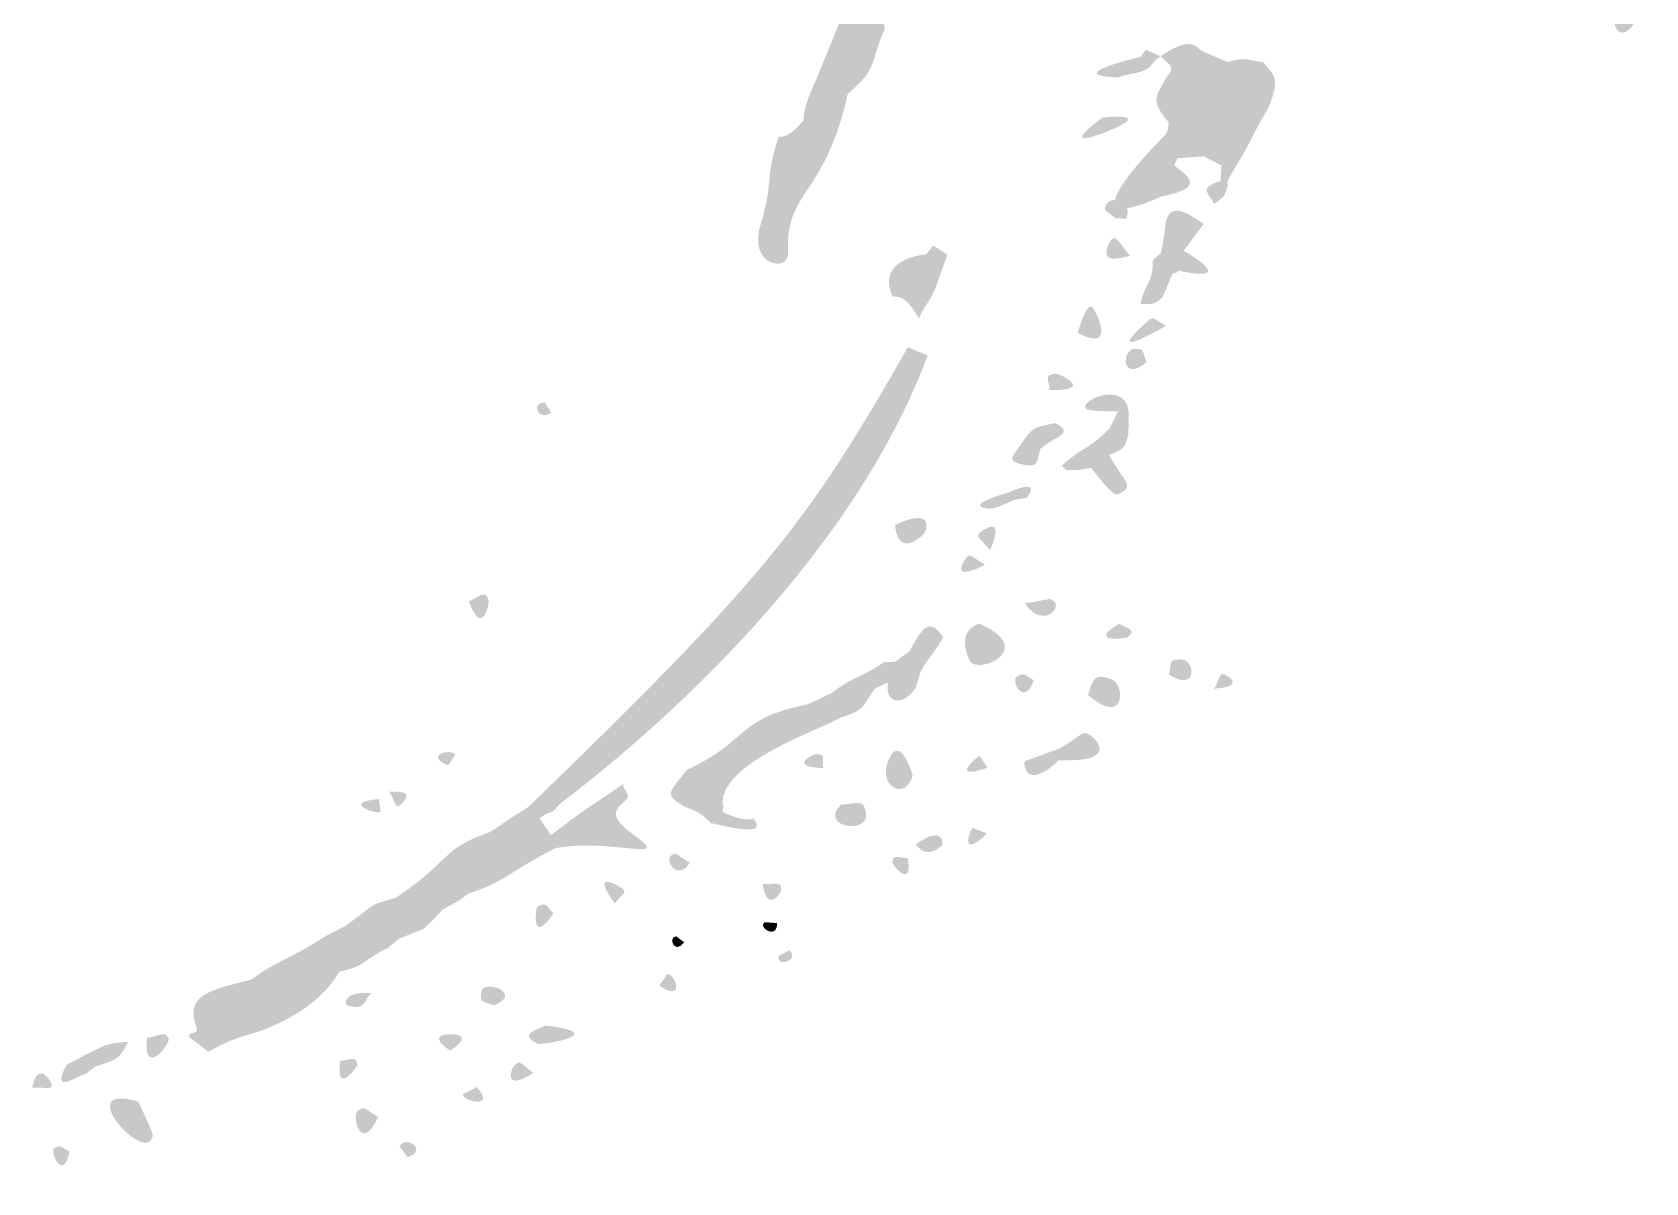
# Model space of a CAD drawing. Header units: millimetres. Extents: x 1807 to 1938, y 68 to 154.
# Drawn here: x 1892.17 to 1916.15, y 105.89 to 123 of the extents above; entities that cross this region are included whole.
import ezdxf

# ---------------------------------------------------------------- set-up
doc = ezdxf.new("R2010")
doc.units = ezdxf.units.MM

msp = doc.modelspace()

# ---------------------------------------------------------------- hatches: boundary and pattern name
at = {"true_color": 0x080808, "transparency": 33554687}
h = msp.add_hatch(color=18, dxfattribs=at)
edge = h.paths.add_edge_path(flags=0)
edge.add_spline(control_points=[(1904.357, 123.538), (1904.66, 123.323), (1904.75, 123.388), (1904.843, 123.058), (1904.608, 122.528), (1904.754, 122.48), (1904.291, 122.084), (1904.052, 122.191), (1904.065, 122.181), (1903.827, 122.312), (1904.278, 123.428), (1904.293, 123.449), (1904.357, 123.538)], knot_values=[0, 0, 0, 0, 1, 1, 1, 2, 2, 2, 3, 3, 3, 4, 4, 4, 4], degree=3, periodic=1)
h = msp.add_hatch(color=18, dxfattribs=at)
edge = h.paths.add_edge_path(flags=0)
edge.add_spline(control_points=[(1915.666, 123.277), (1915.829, 123.415), (1915.836, 123.497), (1916.022, 123.363), (1916.151, 123.271), (1915.703, 122.639), (1915.666, 123.277)], knot_values=[0, 0, 0, 0, 1, 1, 1, 2, 2, 2, 2], degree=3, periodic=1)
h = msp.add_hatch(color=18, dxfattribs=at)
edge = h.paths.add_edge_path(flags=0)
edge.add_spline(control_points=[(1909.558, 122.721), (1909.387, 122.439), (1909.484, 122.299), (1909.856, 122.412), (1910.115, 121.896), (1909.573, 121.876), (1909.432, 121.777), (1909.266, 122.103), (1909.393, 122.177), (1909.029, 122.335), (1909.166, 122.494), (1909.08, 122.5), (1908.939, 122.646), (1909.427, 122.969), (1909.457, 122.772), (1909.558, 122.721)], knot_values=[0, 0, 0, 0, 1, 1, 1, 2, 2, 2, 3, 3, 3, 4, 4, 4, 5, 5, 5, 5], degree=3, periodic=1)
h = msp.add_hatch(color=18, dxfattribs=at)
edge = h.paths.add_edge_path(flags=0)
edge.add_spline(control_points=[(1908.644, 122.634), (1908.644, 122.634), (1908.46, 122.374), (1908.46, 122.374), (1908.292, 122.329), (1908.306, 122.328), (1908.292, 122.329), (1907.461, 122.363), (1908.605, 122.625), (1908.644, 122.634)], knot_values=[0, 0, 0, 0, 1, 1, 1, 2, 2, 2, 3, 3, 3, 3], degree=3, periodic=1)
h = msp.add_hatch(color=18, dxfattribs=at)
edge = h.paths.add_edge_path(flags=0)
edge.add_spline(control_points=[(1908.717, 122.74), (1908.717, 122.74), (1908.939, 122.646), (1908.939, 122.646), (1908.754, 122.512), (1908.829, 122.428), (1908.46, 122.374), (1908.46, 122.374), (1908.644, 122.634), (1908.644, 122.634), (1908.644, 122.634), (1908.717, 122.74), (1908.717, 122.74)], knot_values=[0, 0, 0, 0, 1, 1, 1, 2, 2, 2, 3, 3, 3, 4, 4, 4, 4], degree=3, periodic=1)
h = msp.add_hatch(color=18, dxfattribs=at)
edge = h.paths.add_edge_path(flags=0)
edge.add_spline(control_points=[(1909.558, 122.721), (1909.558, 122.721), (1909.939, 122.557), (1909.939, 122.557), (1909.939, 122.557), (1909.856, 122.412), (1909.856, 122.412), (1909.484, 122.299), (1909.387, 122.439), (1909.558, 122.721)], knot_values=[0, 0, 0, 0, 1, 1, 1, 2, 2, 2, 3, 3, 3, 3], degree=3, periodic=1)
h = msp.add_hatch(color=18, dxfattribs=at)
edge = h.paths.add_edge_path(flags=0)
edge.add_spline(control_points=[(1909.939, 122.557), (1910.212, 122.638), (1910.198, 122.591), (1910.472, 122.554), (1910.582, 122.373), (1910.75, 122.38), (1910.54, 121.873), (1910.268, 121.418), (1910.317, 121.421), (1910.033, 120.966), (1910.033, 120.966), (1909.846, 121.021), (1909.846, 121.021), (1909.846, 121.021), (1909.581, 121.156), (1909.581, 121.156), (1909.648, 121.477), (1909.52, 121.454), (1909.432, 121.777), (1909.573, 121.876), (1910.115, 121.896), (1909.856, 122.412), (1909.856, 122.412), (1909.939, 122.557), (1909.939, 122.557)], knot_values=[0, 0, 0, 0, 1, 1, 1, 2, 2, 2, 3, 3, 3, 4, 4, 4, 5, 5, 5, 6, 6, 6, 7, 7, 7, 8, 8, 8, 8], degree=3, periodic=1)
h = msp.add_hatch(color=18, dxfattribs=at)
edge = h.paths.add_edge_path(flags=0)
edge.add_spline(control_points=[(1903.827, 122.312), (1904.065, 122.181), (1904.052, 122.191), (1904.291, 122.084), (1903.939, 120.53), (1903.358, 120.66), (1903.403, 119.719), (1903.417, 119.428), (1902.798, 119.514), (1902.996, 120.151), (1903.196, 120.796), (1903.049, 120.805), (1903.261, 121.444), (1903.27, 121.473), (1903.371, 121.371), (1903.623, 121.679), (1903.658, 121.723), (1903.565, 121.744), (1903.827, 122.312)], knot_values=[0, 0, 0, 0, 1, 1, 1, 2, 2, 2, 3, 3, 3, 4, 4, 4, 5, 5, 5, 6, 6, 6, 6], degree=3, periodic=1)
h = msp.add_hatch(color=18, dxfattribs=at)
edge = h.paths.add_edge_path(flags=0)
edge.add_spline(control_points=[(1909.029, 122.335), (1909.393, 122.177), (1909.266, 122.103), (1909.432, 121.777), (1909.52, 121.454), (1909.648, 121.477), (1909.581, 121.156), (1909.581, 121.156), (1909.186, 121.127), (1909.186, 121.127), (1909.244, 121.272), (1909.183, 121.259), (1909.022, 121.489), (1909.022, 121.489), (1909.048, 121.557), (1909.048, 121.557), (1909.048, 121.557), (1909.062, 121.658), (1909.062, 121.658), (1908.806, 121.98), (1908.837, 121.996), (1909.029, 122.335)], knot_values=[0, 0, 0, 0, 1, 1, 1, 2, 2, 2, 3, 3, 3, 4, 4, 4, 5, 5, 5, 6, 6, 6, 7, 7, 7, 7], degree=3, periodic=1)
h = msp.add_hatch(color=18, dxfattribs=at)
edge = h.paths.add_edge_path(flags=0)
edge.add_spline(control_points=[(1908.081, 121.735), (1908.939, 121.81), (1908.062, 121.493), (1908.04, 121.485), (1907.431, 121.266), (1908.062, 121.722), (1908.081, 121.735)], knot_values=[0, 0, 0, 0, 1, 1, 1, 2, 2, 2, 2], degree=3, periodic=1)
h = msp.add_hatch(color=18, dxfattribs=at)
edge = h.paths.add_edge_path(flags=0)
edge.add_spline(control_points=[(1909.022, 121.489), (1909.183, 121.259), (1909.244, 121.272), (1909.186, 121.127), (1909.186, 121.127), (1909.145, 121.026), (1909.145, 121.026), (1908.89, 120.854), (1908.936, 120.838), (1908.962, 120.562), (1907.375, 119.856), (1908.965, 121.432), (1909.022, 121.489)], knot_values=[0, 0, 0, 0, 1, 1, 1, 2, 2, 2, 3, 3, 3, 4, 4, 4, 4], degree=3, periodic=1)
h = msp.add_hatch(color=18, dxfattribs=at)
edge = h.paths.add_edge_path(flags=0)
edge.add_spline(control_points=[(1909.145, 121.026), (1909.198, 120.942), (1909.739, 120.706), (1908.962, 120.562), (1908.936, 120.838), (1908.89, 120.854), (1909.145, 121.026)], knot_values=[0, 0, 0, 0, 1, 1, 1, 2, 2, 2, 2], degree=3, periodic=1)
h = msp.add_hatch(color=18, dxfattribs=at)
edge = h.paths.add_edge_path(flags=0)
edge.add_spline(control_points=[(1909.846, 121.021), (1909.846, 121.021), (1910.033, 120.966), (1910.033, 120.966), (1909.94, 120.797), (1909.946, 120.811), (1909.94, 120.797), (1909.915, 120.741), (1909.953, 120.745), (1909.929, 120.69), (1909.929, 120.69), (1909.832, 120.787), (1909.832, 120.787), (1909.832, 120.787), (1909.846, 121.021), (1909.846, 121.021)], knot_values=[0, 0, 0, 0, 1, 1, 1, 2, 2, 2, 3, 3, 3, 4, 4, 4, 5, 5, 5, 5], degree=3, periodic=1)
h = msp.add_hatch(color=18, dxfattribs=at)
edge = h.paths.add_edge_path(flags=0)
edge.add_spline(control_points=[(1909.832, 120.787), (1909.832, 120.787), (1909.929, 120.69), (1909.929, 120.69), (1909.879, 120.534), (1909.875, 120.553), (1909.734, 120.448), (1909.66, 120.608), (1909.489, 120.689), (1909.832, 120.787)], knot_values=[0, 0, 0, 0, 1, 1, 1, 2, 2, 2, 3, 3, 3, 3], degree=3, periodic=1)
h = msp.add_hatch(color=18, dxfattribs=at)
edge = h.paths.add_edge_path(flags=0)
edge.add_spline(control_points=[(1908.287, 120.224), (1908.287, 120.224), (1908.113, 120.357), (1908.113, 120.357), (1908.098, 120.594), (1908.542, 120.543), (1908.433, 120.24), (1908.419, 120.2), (1908.301, 120.263), (1908.287, 120.224)], knot_values=[0, 0, 0, 0, 1, 1, 1, 2, 2, 2, 3, 3, 3, 3], degree=3, periodic=1)
h = msp.add_hatch(color=18, dxfattribs=at)
edge = h.paths.add_edge_path(flags=0)
edge.add_spline(control_points=[(1909.582, 120.153), (1909.582, 120.153), (1909.284, 119.751), (1909.284, 119.751), (1909.284, 119.751), (1908.946, 119.719), (1908.946, 119.719), (1908.946, 119.719), (1909.002, 120.04), (1909.002, 120.04), (1909.02, 120.599), (1909.418, 120.245), (1909.582, 120.153)], knot_values=[0, 0, 0, 0, 1, 1, 1, 2, 2, 2, 3, 3, 3, 4, 4, 4, 4], degree=3, periodic=1)
h = msp.add_hatch(color=18, dxfattribs=at)
edge = h.paths.add_edge_path(flags=0)
edge.add_spline(control_points=[(1908.485, 119.676), (1908.213, 119.604), (1908.072, 119.603), (1908.16, 119.831), (1908.25, 120.062), (1908.324, 119.869), (1908.485, 119.676)], knot_values=[0, 0, 0, 0, 1, 1, 1, 2, 2, 2, 2], degree=3, periodic=1)
h = msp.add_hatch(color=18, dxfattribs=at)
edge = h.paths.add_edge_path(flags=0)
edge.add_spline(control_points=[(1905.77, 119.692), (1905.6, 119.218), (1905.604, 119.22), (1905.586, 119.18), (1905.484, 118.945), (1905.446, 118.973), (1905.346, 118.745), (1905.119, 119.167), (1904.971, 119.041), (1904.955, 119.076), (1904.712, 119.618), (1905.383, 119.691), (1905.455, 119.699), (1905.455, 119.699), (1905.561, 119.828), (1905.561, 119.828), (1905.561, 119.828), (1905.77, 119.692), (1905.77, 119.692)], knot_values=[0, 0, 0, 0, 1, 1, 1, 2, 2, 2, 3, 3, 3, 4, 4, 4, 5, 5, 5, 6, 6, 6, 6], degree=3, periodic=1)
h = msp.add_hatch(color=18, dxfattribs=at)
edge = h.paths.add_edge_path(flags=0)
edge.add_spline(control_points=[(1908.946, 119.719), (1908.946, 119.719), (1909.284, 119.751), (1909.284, 119.751), (1909.308, 119.737), (1910.139, 119.261), (1909.206, 119.456), (1909.176, 119.401), (1909.136, 119.441), (1909.112, 119.396), (1909.098, 119.37), (1909.101, 119.371), (1908.968, 119.062), (1908.968, 119.062), (1908.641, 118.959), (1908.641, 118.959), (1908.714, 119.298), (1908.825, 119.26), (1908.825, 119.612), (1908.825, 119.612), (1908.946, 119.719), (1908.946, 119.719)], knot_values=[0, 0, 0, 0, 1, 1, 1, 2, 2, 2, 3, 3, 3, 4, 4, 4, 5, 5, 5, 6, 6, 6, 7, 7, 7, 7], degree=3, periodic=1)
h = msp.add_hatch(color=18, dxfattribs=at)
edge = h.paths.add_edge_path(flags=0)
edge.add_spline(control_points=[(1908.968, 119.062), (1908.843, 118.945), (1908.837, 118.962), (1908.641, 118.959), (1908.641, 118.959), (1908.968, 119.062), (1908.968, 119.062)], knot_values=[0, 0, 0, 0, 1, 1, 1, 2, 2, 2, 2], degree=3, periodic=1)
h = msp.add_hatch(color=18, dxfattribs=at)
edge = h.paths.add_edge_path(flags=0)
edge.add_spline(control_points=[(1907.705, 118.532), (1907.83, 118.921), (1907.873, 118.921), (1907.914, 118.92), (1907.953, 118.92), (1908.323, 118.204), (1907.705, 118.532)], knot_values=[0, 0, 0, 0, 1, 1, 1, 2, 2, 2, 2], degree=3, periodic=1)
h = msp.add_hatch(color=18, dxfattribs=at)
edge = h.paths.add_edge_path(flags=0)
edge.add_spline(control_points=[(1909.02, 118.636), (1909.002, 118.625), (1908.017, 118.053), (1908.751, 118.707), (1908.844, 118.79), (1908.843, 118.73), (1909.02, 118.636)], knot_values=[0, 0, 0, 0, 1, 1, 1, 2, 2, 2, 2], degree=3, periodic=1)
h = msp.add_hatch(color=18, dxfattribs=at)
edge = h.paths.add_edge_path(flags=0)
edge.add_spline(control_points=[(1905.182, 118.317), (1905.182, 118.317), (1905.479, 118.195), (1905.479, 118.195), (1904.177, 114.705), (1900.602, 111.979), (1900.032, 111.544), (1899.958, 111.487), (1899.99, 111.483), (1899.911, 111.419), (1899.88, 111.393), (1899.823, 111.396), (1899.792, 111.37), (1899.792, 111.37), (1899.709, 111.311), (1899.709, 111.311), (1899.709, 111.311), (1899.543, 111.482), (1899.543, 111.482), (1903.041, 114.872), (1903.68, 115.675), (1905.182, 118.317)], knot_values=[0, 0, 0, 0, 1, 1, 1, 2, 2, 2, 3, 3, 3, 4, 4, 4, 5, 5, 5, 6, 6, 6, 7, 7, 7, 7], degree=3, periodic=1)
h = msp.add_hatch(color=18, dxfattribs=at)
edge = h.paths.add_edge_path(flags=0)
edge.add_spline(control_points=[(1908.732, 118.094), (1908.354, 117.777), (1908.352, 118.295), (1908.564, 118.294), (1908.716, 118.293), (1908.663, 118.25), (1908.732, 118.094)], knot_values=[0, 0, 0, 0, 1, 1, 1, 2, 2, 2, 2], degree=3, periodic=1)
h = msp.add_hatch(color=18, dxfattribs=at)
edge = h.paths.add_edge_path(flags=0)
edge.add_spline(control_points=[(1907.288, 117.679), (1907.289, 117.849), (1907.189, 117.902), (1907.387, 117.925), (1907.418, 117.929), (1907.995, 117.667), (1907.288, 117.679)], knot_values=[0, 0, 0, 0, 1, 1, 1, 2, 2, 2, 2], degree=3, periodic=1)
h = msp.add_hatch(color=18, dxfattribs=at)
edge = h.paths.add_edge_path(flags=0)
edge.add_spline(control_points=[(1908.305, 117.362), (1908.267, 117.362), (1907.881, 117.364), (1907.839, 117.396), (1907.675, 117.52), (1908.526, 117.884), (1908.465, 117.252), (1908.465, 117.252), (1908.305, 117.362), (1908.305, 117.362)], knot_values=[0, 0, 0, 0, 1, 1, 1, 2, 2, 2, 3, 3, 3, 3], degree=3, periodic=1)
h = msp.add_hatch(color=18, dxfattribs=at)
edge = h.paths.add_edge_path(flags=0)
edge.add_spline(control_points=[(1899.885, 117.349), (1899.696, 117.197), (1899.571, 117.503), (1899.782, 117.492), (1899.798, 117.491), (1899.782, 117.492), (1899.885, 117.349)], knot_values=[0, 0, 0, 0, 1, 1, 1, 2, 2, 2, 2], degree=3, periodic=1)
msp.add_hatch(color=18, dxfattribs=at).paths.add_polyline_path([(1908.305, 117.362), (1908.465, 117.252), (1908.461, 117.028), (1908.187, 117.117)], flags=0)
h = msp.add_hatch(color=18, dxfattribs=at)
edge = h.paths.add_edge_path(flags=0)
edge.add_spline(control_points=[(1907.373, 117.19), (1907.669, 117.033), (1907.392, 117.007), (1907.153, 116.808), (1907.134, 116.82), (1907.132, 116.809), (1906.889, 116.912), (1907.056, 117.147), (1907.071, 117.122), (1907.373, 117.19)], knot_values=[0, 0, 0, 0, 1, 1, 1, 2, 2, 2, 3, 3, 3, 3], degree=3, periodic=1)
h = msp.add_hatch(color=18, dxfattribs=at)
edge = h.paths.add_edge_path(flags=0)
edge.add_spline(control_points=[(1908.187, 117.117), (1908.187, 117.117), (1908.461, 117.028), (1908.461, 117.028), (1908.411, 116.81), (1908.397, 116.814), (1908.176, 116.715), (1908.176, 116.715), (1907.906, 116.525), (1907.906, 116.525), (1907.719, 116.49), (1907.739, 116.49), (1907.538, 116.49), (1907.538, 116.49), (1907.472, 116.559), (1907.472, 116.559), (1907.813, 116.86), (1907.875, 116.794), (1908.187, 117.117)], knot_values=[0, 0, 0, 0, 1, 1, 1, 2, 2, 2, 3, 3, 3, 4, 4, 4, 5, 5, 5, 6, 6, 6, 6], degree=3, periodic=1)
h = msp.add_hatch(color=18, dxfattribs=at)
edge = h.paths.add_edge_path(flags=0)
edge.add_spline(control_points=[(1906.889, 116.912), (1907.132, 116.809), (1907.134, 116.82), (1907.153, 116.808), (1907.101, 116.596), (1907.119, 116.522), (1906.881, 116.574), (1906.619, 116.632), (1906.761, 116.703), (1906.889, 116.912)], knot_values=[0, 0, 0, 0, 1, 1, 1, 2, 2, 2, 3, 3, 3, 3], degree=3, periodic=1)
h = msp.add_hatch(color=18, dxfattribs=at)
edge = h.paths.add_edge_path(flags=0)
edge.add_spline(control_points=[(1908.176, 116.715), (1908.396, 116.307), (1908.572, 116.255), (1908.32, 116.136), (1908.276, 116.116), (1908.237, 116.098), (1907.906, 116.525), (1907.906, 116.525), (1908.176, 116.715), (1908.176, 116.715)], knot_values=[0, 0, 0, 0, 1, 1, 1, 2, 2, 2, 3, 3, 3, 3], degree=3, periodic=1)
h = msp.add_hatch(color=18, dxfattribs=at)
edge = h.paths.add_edge_path(flags=0)
edge.add_spline(control_points=[(1906.676, 116.155), (1906.697, 116.165), (1907.178, 116.389), (1906.955, 116.084), (1906.946, 116.073), (1906.955, 116.084), (1906.758, 116.047), (1906.758, 116.047), (1906.676, 116.155), (1906.676, 116.155)], knot_values=[0, 0, 0, 0, 1, 1, 1, 2, 2, 2, 3, 3, 3, 3], degree=3, periodic=1)
h = msp.add_hatch(color=18, dxfattribs=at)
edge = h.paths.add_edge_path(flags=0)
edge.add_spline(control_points=[(1906.676, 116.155), (1906.676, 116.155), (1906.758, 116.047), (1906.758, 116.047), (1906.465, 115.9), (1906.39, 115.913), (1906.356, 115.919), (1906.021, 115.975), (1906.644, 116.146), (1906.676, 116.155)], knot_values=[0, 0, 0, 0, 1, 1, 1, 2, 2, 2, 3, 3, 3, 3], degree=3, periodic=1)
h = msp.add_hatch(color=18, dxfattribs=at)
edge = h.paths.add_edge_path(flags=0)
edge.add_spline(control_points=[(1904.993, 115.676), (1905.612, 115.959), (1905.444, 115.566), (1905.421, 115.542), (1905.181, 115.308), (1905.019, 115.37), (1904.993, 115.676)], knot_values=[0, 0, 0, 0, 1, 1, 1, 2, 2, 2, 2], degree=3, periodic=1)
h = msp.add_hatch(color=18, dxfattribs=at)
edge = h.paths.add_edge_path(flags=0)
edge.add_spline(control_points=[(1906.405, 115.296), (1906.254, 115.49), (1906.164, 115.5), (1906.282, 115.582), (1906.642, 115.832), (1906.415, 115.319), (1906.405, 115.296)], knot_values=[0, 0, 0, 0, 1, 1, 1, 2, 2, 2, 2], degree=3, periodic=1)
h = msp.add_hatch(color=18, dxfattribs=at)
edge = h.paths.add_edge_path(flags=0)
edge.add_spline(control_points=[(1906.329, 115.084), (1906.308, 115.073), (1905.807, 114.802), (1906.035, 115.165), (1906.107, 115.28), (1906.124, 115.2), (1906.329, 115.084)], knot_values=[0, 0, 0, 0, 1, 1, 1, 2, 2, 2, 2], degree=3, periodic=1)
h = msp.add_hatch(color=18, dxfattribs=at)
edge = h.paths.add_edge_path(flags=0)
edge.add_spline(control_points=[(1898.658, 114.535), (1898.834, 114.628), (1898.911, 114.718), (1898.955, 114.537), (1898.96, 114.518), (1898.862, 113.992), (1898.658, 114.535)], knot_values=[0, 0, 0, 0, 1, 1, 1, 2, 2, 2, 2], degree=3, periodic=1)
h = msp.add_hatch(color=18, dxfattribs=at)
edge = h.paths.add_edge_path(flags=0)
edge.add_spline(control_points=[(1906.925, 114.51), (1907.276, 114.565), (1907.275, 114.58), (1907.304, 114.57), (1907.542, 114.486), (1907.194, 114.098), (1906.925, 114.51)], knot_values=[0, 0, 0, 0, 1, 1, 1, 2, 2, 2, 2], degree=3, periodic=1)
h = msp.add_hatch(color=18, dxfattribs=at)
edge = h.paths.add_edge_path(flags=0)
edge.add_spline(control_points=[(1905.208, 113.798), (1905.383, 114.126), (1905.507, 114.323), (1905.709, 114.001), (1905.605, 113.829), (1905.612, 113.849), (1905.487, 113.675), (1905.471, 113.692), (1905.46, 113.663), (1905.208, 113.798)], knot_values=[0, 0, 0, 0, 1, 1, 1, 2, 2, 2, 3, 3, 3, 3], degree=3, periodic=1)
h = msp.add_hatch(color=18, dxfattribs=at)
edge = h.paths.add_edge_path(flags=0)
edge.add_spline(control_points=[(1906.249, 114.206), (1907.131, 113.822), (1906.2, 113.431), (1906.099, 113.66), (1905.902, 114.105), (1906.199, 114.191), (1906.249, 114.206)], knot_values=[0, 0, 0, 0, 1, 1, 1, 2, 2, 2, 2], degree=3, periodic=1)
h = msp.add_hatch(color=18, dxfattribs=at)
edge = h.paths.add_edge_path(flags=0)
edge.add_spline(control_points=[(1908.319, 114.204), (1908.484, 114.12), (1908.575, 114.119), (1908.447, 114.002), (1908.44, 113.995), (1907.831, 113.905), (1908.319, 114.204)], knot_values=[0, 0, 0, 0, 1, 1, 1, 2, 2, 2, 2], degree=3, periodic=1)
h = msp.add_hatch(color=18, dxfattribs=at)
edge = h.paths.add_edge_path(flags=0)
edge.add_spline(control_points=[(1905.208, 113.798), (1905.46, 113.663), (1905.471, 113.692), (1905.487, 113.675), (1905.347, 113.479), (1905.376, 113.483), (1905.297, 113.249), (1905.102, 113.347), (1905.116, 113.357), (1904.889, 113.33), (1904.889, 113.33), (1904.698, 113.246), (1904.698, 113.246), (1904.5, 112.973), (1904.562, 112.929), (1904.187, 112.811), (1904.236, 113.033), (1904.297, 113.069), (1904.052, 113.177), (1904.413, 113.452), (1904.456, 113.377), (1904.828, 113.635), (1904.828, 113.635), (1904.995, 113.64), (1904.995, 113.64), (1904.995, 113.64), (1905.208, 113.798), (1905.208, 113.798)], knot_values=[0, 0, 0, 0, 1, 1, 1, 2, 2, 2, 3, 3, 3, 4, 4, 4, 5, 5, 5, 6, 6, 6, 7, 7, 7, 8, 8, 8, 9, 9, 9, 9], degree=3, periodic=1)
h = msp.add_hatch(color=18, dxfattribs=at)
edge = h.paths.add_edge_path(flags=0)
edge.add_spline(control_points=[(1909.064, 113.45), (1909.11, 113.609), (1909.04, 113.672), (1909.225, 113.677), (1909.475, 113.683), (1909.483, 113.172), (1909.064, 113.45)], knot_values=[0, 0, 0, 0, 1, 1, 1, 2, 2, 2, 2], degree=3, periodic=1)
h = msp.add_hatch(color=18, dxfattribs=at)
edge = h.paths.add_edge_path(flags=0)
edge.add_spline(control_points=[(1907.057, 113.364), (1906.905, 112.958), (1906.707, 113.361), (1906.805, 113.421), (1906.925, 113.495), (1906.927, 113.435), (1907.057, 113.364)], knot_values=[0, 0, 0, 0, 1, 1, 1, 2, 2, 2, 2], degree=3, periodic=1)
h = msp.add_hatch(color=18, dxfattribs=at)
edge = h.paths.add_edge_path(flags=0)
edge.add_spline(control_points=[(1907.862, 113.146), (1907.938, 113.378), (1907.936, 113.476), (1908.207, 113.382), (1908.421, 113.309), (1908.419, 112.66), (1907.862, 113.146)], knot_values=[0, 0, 0, 0, 1, 1, 1, 2, 2, 2, 2], degree=3, periodic=1)
h = msp.add_hatch(color=18, dxfattribs=at)
edge = h.paths.add_edge_path(flags=0)
edge.add_spline(control_points=[(1909.739, 113.24), (1909.834, 113.394), (1909.795, 113.528), (1909.953, 113.416), (1909.971, 113.403), (1910.164, 113.265), (1909.739, 113.24)], knot_values=[0, 0, 0, 0, 1, 1, 1, 2, 2, 2, 2], degree=3, periodic=1)
h = msp.add_hatch(color=18, dxfattribs=at)
edge = h.paths.add_edge_path(flags=0)
edge.add_spline(control_points=[(1904.889, 113.33), (1905.116, 113.357), (1905.102, 113.347), (1905.297, 113.249), (1905.101, 112.963), (1904.832, 113.025), (1904.889, 113.33)], knot_values=[0, 0, 0, 0, 1, 1, 1, 2, 2, 2, 2], degree=3, periodic=1)
h = msp.add_hatch(color=18, dxfattribs=at)
edge = h.paths.add_edge_path(flags=0)
edge.add_spline(control_points=[(1904.052, 113.177), (1904.297, 113.069), (1904.236, 113.033), (1904.187, 112.811), (1903.841, 112.611), (1902.407, 112.148), (1902.425, 111.521), (1902.374, 111.36), (1902.379, 111.377), (1902.257, 111.241), (1902.085, 111.403), (1902.093, 111.395), (1901.862, 111.487), (1901.511, 111.682), (1901.691, 111.743), (1901.895, 112.032), (1902.85, 112.475), (1902.615, 112.789), (1903.677, 113.004), (1903.715, 113.012), (1904.022, 113.162), (1904.052, 113.177)], knot_values=[0, 0, 0, 0, 1, 1, 1, 2, 2, 2, 3, 3, 3, 4, 4, 4, 5, 5, 5, 6, 6, 6, 7, 7, 7, 7], degree=3, periodic=1)
h = msp.add_hatch(color=18, dxfattribs=at)
edge = h.paths.add_edge_path(flags=0)
edge.add_spline(control_points=[(1905.254, 111.953), (1905.161, 111.567), (1904.743, 111.777), (1904.885, 112.151), (1905.058, 112.609), (1905.245, 111.981), (1905.254, 111.953)], knot_values=[0, 0, 0, 0, 1, 1, 1, 2, 2, 2, 2], degree=3, periodic=1)
h = msp.add_hatch(color=18, dxfattribs=at)
edge = h.paths.add_edge_path(flags=0)
edge.add_spline(control_points=[(1907.45, 112.355), (1907.788, 112.563), (1907.773, 112.617), (1907.891, 112.552), (1907.934, 112.528), (1908.38, 112.141), (1907.428, 112.176), (1907.428, 112.176), (1907.45, 112.355), (1907.45, 112.355)], knot_values=[0, 0, 0, 0, 1, 1, 1, 2, 2, 2, 3, 3, 3, 3], degree=3, periodic=1)
h = msp.add_hatch(color=18, dxfattribs=at)
edge = h.paths.add_edge_path(flags=0)
edge.add_spline(control_points=[(1898.352, 112.098), (1897.98, 112.252), (1898.394, 112.353), (1898.454, 112.262), (1898.462, 112.249), (1898.454, 112.262), (1898.352, 112.098)], knot_values=[0, 0, 0, 0, 1, 1, 1, 2, 2, 2, 2], degree=3, periodic=1)
h = msp.add_hatch(color=18, dxfattribs=at)
edge = h.paths.add_edge_path(flags=0)
edge.add_spline(control_points=[(1903.927, 112.06), (1903.395, 112.077), (1903.775, 112.261), (1903.797, 112.262), (1903.98, 112.274), (1903.902, 112.208), (1903.927, 112.06)], knot_values=[0, 0, 0, 0, 1, 1, 1, 2, 2, 2, 2], degree=3, periodic=1)
h = msp.add_hatch(color=18, dxfattribs=at)
edge = h.paths.add_edge_path(flags=0)
edge.add_spline(control_points=[(1906.368, 112.064), (1905.766, 111.857), (1906.233, 112.244), (1906.249, 112.239), (1906.249, 112.239), (1906.368, 112.064), (1906.368, 112.064)], knot_values=[0, 0, 0, 0, 1, 1, 1, 2, 2, 2, 2], degree=3, periodic=1)
h = msp.add_hatch(color=18, dxfattribs=at)
edge = h.paths.add_edge_path(flags=0)
edge.add_spline(control_points=[(1907.45, 112.355), (1907.45, 112.355), (1907.428, 112.176), (1907.428, 112.176), (1906.933, 111.707), (1906.897, 112.127), (1906.922, 112.154), (1906.94, 112.173), (1906.927, 112.163), (1907.45, 112.355)], knot_values=[0, 0, 0, 0, 1, 1, 1, 2, 2, 2, 3, 3, 3, 3], degree=3, periodic=1)
h = msp.add_hatch(color=18, dxfattribs=at)
edge = h.paths.add_edge_path(flags=0)
edge.add_spline(control_points=[(1900.954, 111.823), (1900.935, 111.757), (1901.04, 111.693), (1901.02, 111.628), (1900.985, 111.511), (1900.605, 111.425), (1901.081, 111.087), (1901.748, 110.615), (1900.772, 111.034), (1899.932, 110.865), (1899.932, 110.865), (1899.879, 111.063), (1899.879, 111.063), (1900.412, 111.47), (1900.406, 111.448), (1900.954, 111.823)], knot_values=[0, 0, 0, 0, 1, 1, 1, 2, 2, 2, 3, 3, 3, 4, 4, 4, 5, 5, 5, 5], degree=3, periodic=1)
h = msp.add_hatch(color=18, dxfattribs=at)
edge = h.paths.add_edge_path(flags=0)
edge.add_spline(control_points=[(1897.321, 111.6), (1897.341, 111.404), (1897.355, 111.415), (1897.341, 111.404), (1897.293, 111.366), (1896.748, 111.545), (1897.321, 111.6)], knot_values=[0, 0, 0, 0, 1, 1, 1, 2, 2, 2, 2], degree=3, periodic=1)
h = msp.add_hatch(color=18, dxfattribs=at)
edge = h.paths.add_edge_path(flags=0)
edge.add_spline(control_points=[(1897.475, 111.709), (1897.687, 111.713), (1897.811, 111.696), (1897.674, 111.547), (1897.552, 111.412), (1897.578, 111.552), (1897.475, 111.709)], knot_values=[0, 0, 0, 0, 1, 1, 1, 2, 2, 2, 2], degree=3, periodic=1)
h = msp.add_hatch(color=18, dxfattribs=at)
edge = h.paths.add_edge_path(flags=0)
edge.add_spline(control_points=[(1902.425, 111.521), (1902.469, 111.501), (1902.403, 111.417), (1902.447, 111.397), (1902.836, 111.224), (1902.873, 111.328), (1902.893, 111.303), (1903.098, 111.044), (1902.582, 111.168), (1902.257, 111.241), (1902.379, 111.377), (1902.374, 111.36), (1902.425, 111.521)], knot_values=[0, 0, 0, 0, 1, 1, 1, 2, 2, 2, 3, 3, 3, 4, 4, 4, 4], degree=3, periodic=1)
h = msp.add_hatch(color=18, dxfattribs=at)
edge = h.paths.add_edge_path(flags=0)
edge.add_spline(control_points=[(1904.19, 111.517), (1904.439, 111.529), (1904.516, 111.604), (1904.559, 111.408), (1904.637, 111.061), (1903.844, 111.17), (1904.19, 111.517)], knot_values=[0, 0, 0, 0, 1, 1, 1, 2, 2, 2, 2], degree=3, periodic=1)
h = msp.add_hatch(color=18, dxfattribs=at)
edge = h.paths.add_edge_path(flags=0)
edge.add_spline(control_points=[(1899.543, 111.482), (1899.543, 111.482), (1899.709, 111.311), (1899.709, 111.311), (1899.709, 111.311), (1899.879, 111.063), (1899.879, 111.063), (1899.879, 111.063), (1899.932, 110.865), (1899.932, 110.865), (1899.169, 110.46), (1899.235, 110.393), (1898.646, 110.189), (1898.653, 110.453), (1898.642, 110.466), (1898.899, 110.617), (1899.38, 110.9), (1898.978, 111.106), (1898.976, 111.11), (1899.269, 111.306), (1899.252, 111.295), (1899.543, 111.482)], knot_values=[0, 0, 0, 0, 1, 1, 1, 2, 2, 2, 3, 3, 3, 4, 4, 4, 5, 5, 5, 6, 6, 6, 7, 7, 7, 7], degree=3, periodic=1)
h = msp.add_hatch(color=18, dxfattribs=at)
edge = h.paths.add_edge_path(flags=0)
edge.add_spline(control_points=[(1898.976, 111.11), (1898.978, 111.106), (1899.38, 110.9), (1898.899, 110.617), (1898.642, 110.466), (1898.653, 110.453), (1898.646, 110.189), (1898.472, 110.056), (1898.487, 110.077), (1898.271, 109.958), (1897.862, 109.881), (1897.806, 109.843), (1897.575, 110.133), (1898.397, 110.68), (1898.232, 110.855), (1898.976, 111.11)], knot_values=[0, 0, 0, 0, 1, 1, 1, 2, 2, 2, 3, 3, 3, 4, 4, 4, 5, 5, 5, 5], degree=3, periodic=1)
h = msp.add_hatch(color=18, dxfattribs=at)
edge = h.paths.add_edge_path(flags=0)
edge.add_spline(control_points=[(1905.296, 110.919), (1905.726, 111.236), (1905.711, 110.923), (1905.69, 110.904), (1905.431, 110.679), (1905.329, 110.918), (1905.296, 110.919)], knot_values=[0, 0, 0, 0, 1, 1, 1, 2, 2, 2, 2], degree=3, periodic=1)
h = msp.add_hatch(color=18, dxfattribs=at)
edge = h.paths.add_edge_path(flags=0)
edge.add_spline(control_points=[(1906.14, 111.174), (1906.349, 111.084), (1906.343, 111.099), (1906.349, 111.084), (1906.36, 111.06), (1905.921, 110.69), (1906.14, 111.174)], knot_values=[0, 0, 0, 0, 1, 1, 1, 2, 2, 2, 2], degree=3, periodic=1)
h = msp.add_hatch(color=18, dxfattribs=at)
edge = h.paths.add_edge_path(flags=0)
edge.add_spline(control_points=[(1900.828, 110.046), (1900.816, 110.063), (1900.435, 110.564), (1900.914, 110.284), (1901.034, 110.214), (1900.948, 110.204), (1900.828, 110.046)], knot_values=[0, 0, 0, 0, 1, 1, 1, 2, 2, 2, 2], degree=3, periodic=1)
h = msp.add_hatch(color=18, dxfattribs=at)
edge = h.paths.add_edge_path(flags=0)
edge.add_spline(control_points=[(1901.942, 110.65), (1901.746, 110.339), (1901.503, 110.764), (1901.729, 110.785), (1901.75, 110.787), (1901.729, 110.785), (1901.942, 110.65)], knot_values=[0, 0, 0, 0, 1, 1, 1, 2, 2, 2, 2], degree=3, periodic=1)
h = msp.add_hatch(color=18, dxfattribs=at)
edge = h.paths.add_edge_path(flags=0)
edge.add_spline(control_points=[(1905.18, 110.719), (1905.27, 110.251), (1904.944, 110.613), (1904.953, 110.661), (1904.978, 110.79), (1905.027, 110.723), (1905.18, 110.719)], knot_values=[0, 0, 0, 0, 1, 1, 1, 2, 2, 2, 2], degree=3, periodic=1)
h = msp.add_hatch(color=18, dxfattribs=at)
edge = h.paths.add_edge_path(flags=0)
edge.add_spline(control_points=[(1903.026, 110.335), (1903.236, 110.328), (1903.322, 110.386), (1903.294, 110.224), (1903.291, 110.204), (1903.094, 109.893), (1903.026, 110.335)], knot_values=[0, 0, 0, 0, 1, 1, 1, 2, 2, 2, 2], degree=3, periodic=1)
h = msp.add_hatch(color=18, dxfattribs=at)
edge = h.paths.add_edge_path(flags=0)
edge.add_spline(control_points=[(1897.575, 110.133), (1897.806, 109.843), (1897.862, 109.881), (1898.271, 109.958), (1898.271, 109.958), (1898.116, 109.792), (1898.116, 109.792), (1898.116, 109.792), (1897.987, 109.67), (1897.987, 109.67), (1897.987, 109.67), (1897.626, 109.524), (1897.626, 109.524), (1897.328, 109.708), (1897.375, 109.73), (1897.079, 109.902), (1897.3, 110.087), (1897.305, 110.043), (1897.575, 110.133)], knot_values=[0, 0, 0, 0, 1, 1, 1, 2, 2, 2, 3, 3, 3, 4, 4, 4, 5, 5, 5, 6, 6, 6, 6], degree=3, periodic=1)
h = msp.add_hatch(color=18, dxfattribs=at)
edge = h.paths.add_edge_path(flags=0)
edge.add_spline(control_points=[(1897.079, 109.902), (1897.375, 109.73), (1897.328, 109.708), (1897.626, 109.524), (1897.626, 109.524), (1897.45, 109.382), (1897.45, 109.382), (1897.074, 109.205), (1897.152, 109.125), (1896.731, 109.032), (1896.331, 109.359), (1896.19, 108.777), (1896.073, 108.739), (1896.03, 108.725), (1895.939, 108.696), (1895.626, 109.055), (1896.068, 109.307), (1896.079, 109.272), (1896.494, 109.542), (1896.82, 109.105), (1896.815, 109.681), (1896.814, 109.707), (1896.814, 109.707), (1897.079, 109.902), (1897.079, 109.902)], knot_values=[0, 0, 0, 0, 1, 1, 1, 2, 2, 2, 3, 3, 3, 4, 4, 4, 5, 5, 5, 6, 6, 6, 7, 7, 7, 8, 8, 8, 8], degree=3, periodic=1)
h = msp.add_hatch(color=18, dxfattribs=at)
edge = h.paths.add_edge_path(flags=0)
edge.add_spline(control_points=[(1899.917, 109.9), (1899.58, 109.398), (1899.649, 109.981), (1899.675, 109.997), (1899.812, 110.077), (1899.801, 110.011), (1899.917, 109.9)], knot_values=[0, 0, 0, 0, 1, 1, 1, 2, 2, 2, 2], degree=3, periodic=1)
h = msp.add_hatch(color=18, dxfattribs=at)
edge = h.paths.add_edge_path(flags=0)
edge.add_spline(control_points=[(1896.814, 109.707), (1896.815, 109.681), (1896.82, 109.105), (1896.494, 109.542), (1896.494, 109.542), (1896.814, 109.707), (1896.814, 109.707)], knot_values=[0, 0, 0, 0, 1, 1, 1, 2, 2, 2, 2], degree=3, periodic=1)
h = msp.add_hatch(color=18, dxfattribs=at)
edge = h.paths.add_edge_path(flags=0)
edge.add_spline(control_points=[(1903.24, 109.755), (1903.243, 109.499), (1902.944, 109.695), (1903.055, 109.765), (1903.067, 109.772), (1903.055, 109.765), (1903.24, 109.755)], knot_values=[0, 0, 0, 0, 1, 1, 1, 2, 2, 2, 2], degree=3, periodic=1)
h = msp.add_hatch(color=18, dxfattribs=at)
edge = h.paths.add_edge_path(flags=0)
edge.add_spline(control_points=[(1895.626, 109.055), (1895.939, 108.696), (1896.03, 108.725), (1896.073, 108.739), (1896.19, 108.777), (1896.331, 109.359), (1896.731, 109.032), (1896.691, 108.96), (1896.49, 108.596), (1895.912, 108.305), (1895.372, 108.033), (1895.323, 108.145), (1894.785, 107.84), (1894.52, 108.053), (1894.499, 108.044), (1894.499, 108.07), (1894.498, 108.158), (1894.617, 108.082), (1894.617, 108.182), (1894.617, 108.182), (1894.82, 108.175), (1894.82, 108.175), (1895.227, 108.521), (1895.5, 108.417), (1895.426, 108.916), (1895.426, 108.916), (1895.626, 109.055), (1895.626, 109.055)], knot_values=[0, 0, 0, 0, 1, 1, 1, 2, 2, 2, 3, 3, 3, 4, 4, 4, 5, 5, 5, 6, 6, 6, 7, 7, 7, 8, 8, 8, 9, 9, 9, 9], degree=3, periodic=1)
h = msp.add_hatch(color=18, dxfattribs=at)
edge = h.paths.add_edge_path(flags=0)
edge.add_spline(control_points=[(1901.861, 109.468), (1901.702, 109.272), (1901.619, 109.556), (1901.737, 109.556), (1901.75, 109.556), (1901.737, 109.556), (1901.861, 109.468)], knot_values=[0, 0, 0, 0, 1, 1, 1, 2, 2, 2, 2], degree=3, periodic=1)
h = msp.add_hatch(color=18, dxfattribs=at)
edge = h.paths.add_edge_path(flags=0)
edge.add_spline(control_points=[(1903.417, 109.349), (1903.587, 109.215), (1903.242, 109.079), (1903.261, 109.26), (1903.262, 109.273), (1903.261, 109.26), (1903.417, 109.349)], knot_values=[0, 0, 0, 0, 1, 1, 1, 2, 2, 2, 2], degree=3, periodic=1)
h = msp.add_hatch(color=18, dxfattribs=at)
edge = h.paths.add_edge_path(flags=0)
edge.add_spline(control_points=[(1895.426, 108.916), (1895.5, 108.417), (1895.227, 108.521), (1894.82, 108.175), (1894.82, 108.175), (1894.617, 108.182), (1894.617, 108.182), (1894.412, 108.703), (1894.835, 108.757), (1895.426, 108.916)], knot_values=[0, 0, 0, 0, 1, 1, 1, 2, 2, 2, 3, 3, 3, 3], degree=3, periodic=1)
h = msp.add_hatch(color=18, dxfattribs=at)
edge = h.paths.add_edge_path(flags=0)
edge.add_spline(control_points=[(1899.026, 108.531), (1898.867, 108.594), (1898.815, 108.569), (1898.843, 108.729), (1898.878, 108.936), (1899.487, 108.702), (1899.026, 108.531)], knot_values=[0, 0, 0, 0, 1, 1, 1, 2, 2, 2, 2], degree=3, periodic=1)
h = msp.add_hatch(color=18, dxfattribs=at)
edge = h.paths.add_edge_path(flags=0)
edge.add_spline(control_points=[(1901.489, 108.825), (1901.612, 108.994), (1901.593, 108.994), (1901.612, 108.994), (1901.74, 108.996), (1901.867, 108.564), (1901.489, 108.825)], knot_values=[0, 0, 0, 0, 1, 1, 1, 2, 2, 2, 2], degree=3, periodic=1)
h = msp.add_hatch(color=18, dxfattribs=at)
edge = h.paths.add_edge_path(flags=0)
edge.add_spline(control_points=[(1897.213, 108.715), (1897.114, 108.632), (1897.163, 108.615), (1897.06, 108.524), (1897.014, 108.484), (1896.827, 108.524), (1896.826, 108.553), (1896.826, 108.582), (1896.821, 108.743), (1897.213, 108.715)], knot_values=[0, 0, 0, 0, 1, 1, 1, 2, 2, 2, 3, 3, 3, 3], degree=3, periodic=1)
h = msp.add_hatch(color=18, dxfattribs=at)
edge = h.paths.add_edge_path(flags=0)
edge.add_spline(control_points=[(1899.798, 108.23), (1900.799, 108.119), (1899.742, 107.929), (1899.675, 107.962), (1899.441, 108.077), (1899.568, 108.138), (1899.798, 108.23)], knot_values=[0, 0, 0, 0, 1, 1, 1, 2, 2, 2, 2], degree=3, periodic=1)
h = msp.add_hatch(color=18, dxfattribs=at)
edge = h.paths.add_edge_path(flags=0)
edge.add_spline(control_points=[(1892.947, 107.791), (1893.258, 107.936), (1893.226, 107.962), (1893.595, 107.989), (1893.455, 107.72), (1893.436, 107.732), (1893.112, 107.623), (1893.112, 107.623), (1892.947, 107.791), (1892.947, 107.791)], knot_values=[0, 0, 0, 0, 1, 1, 1, 2, 2, 2, 3, 3, 3, 3], degree=3, periodic=1)
h = msp.add_hatch(color=18, dxfattribs=at)
edge = h.paths.add_edge_path(flags=0)
edge.add_spline(control_points=[(1893.875, 108.048), (1894.1, 108.087), (1894.135, 108.152), (1894.194, 108.04), (1894.235, 107.965), (1893.806, 107.432), (1893.875, 108.048)], knot_values=[0, 0, 0, 0, 1, 1, 1, 2, 2, 2, 2], degree=3, periodic=1)
h = msp.add_hatch(color=18, dxfattribs=at)
edge = h.paths.add_edge_path(flags=0)
edge.add_spline(control_points=[(1898.38, 107.858), (1898.181, 107.988), (1898.138, 108.099), (1898.378, 108.102), (1898.402, 108.102), (1898.76, 108.107), (1898.38, 107.858)], knot_values=[0, 0, 0, 0, 1, 1, 1, 2, 2, 2, 2], degree=3, periodic=1)
h = msp.add_hatch(color=18, dxfattribs=at)
edge = h.paths.add_edge_path(flags=0)
edge.add_spline(control_points=[(1892.947, 107.791), (1892.947, 107.791), (1893.112, 107.623), (1893.112, 107.623), (1893.112, 107.623), (1892.959, 107.51), (1892.959, 107.51), (1892.783, 107.525), (1892.786, 107.514), (1892.677, 107.643), (1892.677, 107.643), (1892.947, 107.791), (1892.947, 107.791)], knot_values=[0, 0, 0, 0, 1, 1, 1, 2, 2, 2, 3, 3, 3, 4, 4, 4, 4], degree=3, periodic=1)
h = msp.add_hatch(color=18, dxfattribs=at)
edge = h.paths.add_edge_path(flags=0)
edge.add_spline(control_points=[(1896.744, 107.705), (1896.916, 107.718), (1896.982, 107.794), (1897, 107.644), (1897.002, 107.63), (1896.675, 107.159), (1896.744, 107.705)], knot_values=[0, 0, 0, 0, 1, 1, 1, 2, 2, 2, 2], degree=3, periodic=1)
h = msp.add_hatch(color=18, dxfattribs=at)
edge = h.paths.add_edge_path(flags=0)
edge.add_spline(control_points=[(1899.617, 107.527), (1899.148, 107.231), (1899.304, 107.6), (1899.318, 107.617), (1899.425, 107.751), (1899.443, 107.643), (1899.617, 107.527)], knot_values=[0, 0, 0, 0, 1, 1, 1, 2, 2, 2, 2], degree=3, periodic=1)
h = msp.add_hatch(color=18, dxfattribs=at)
edge = h.paths.add_edge_path(flags=0)
edge.add_spline(control_points=[(1892.169, 107.308), (1892.203, 107.51), (1892.303, 107.607), (1892.426, 107.418), (1892.531, 107.255), (1892.375, 107.315), (1892.169, 107.308)], knot_values=[0, 0, 0, 0, 1, 1, 1, 2, 2, 2, 2], degree=3, periodic=1)
h = msp.add_hatch(color=18, dxfattribs=at)
edge = h.paths.add_edge_path(flags=0)
edge.add_spline(control_points=[(1892.677, 107.643), (1892.786, 107.514), (1892.783, 107.525), (1892.959, 107.51), (1892.889, 107.514), (1892.417, 107.169), (1892.677, 107.643)], knot_values=[0, 0, 0, 0, 1, 1, 1, 2, 2, 2, 2], degree=3, periodic=1)
h = msp.add_hatch(color=18, dxfattribs=at)
edge = h.paths.add_edge_path(flags=0)
edge.add_spline(control_points=[(1893.743, 107.101), (1893.97, 106.623), (1893.966, 106.609), (1893.952, 106.566), (1893.825, 106.183), (1892.744, 107.39), (1893.743, 107.101)], knot_values=[0, 0, 0, 0, 1, 1, 1, 2, 2, 2, 2], degree=3, periodic=1)
h = msp.add_hatch(color=18, dxfattribs=at)
edge = h.paths.add_edge_path(flags=0)
edge.add_spline(control_points=[(1898.772, 107.316), (1899.075, 106.99), (1898.57, 107.098), (1898.571, 107.204), (1898.571, 107.22), (1898.571, 107.204), (1898.772, 107.316)], knot_values=[0, 0, 0, 0, 1, 1, 1, 2, 2, 2, 2], degree=3, periodic=1)
h = msp.add_hatch(color=18, dxfattribs=at)
edge = h.paths.add_edge_path(flags=0)
edge.add_spline(control_points=[(1897.31, 106.871), (1897.051, 106.311), (1896.918, 106.89), (1896.999, 106.955), (1897.124, 107.053), (1897.121, 106.977), (1897.31, 106.871)], knot_values=[0, 0, 0, 0, 1, 1, 1, 2, 2, 2, 2], degree=3, periodic=1)
h = msp.add_hatch(color=18, dxfattribs=at)
edge = h.paths.add_edge_path(flags=0)
edge.add_spline(control_points=[(1897.748, 106.273), (1897.631, 106.442), (1897.622, 106.428), (1897.631, 106.442), (1897.735, 106.605), (1898.052, 106.367), (1897.748, 106.273)], knot_values=[0, 0, 0, 0, 1, 1, 1, 2, 2, 2, 2], degree=3, periodic=1)
h = msp.add_hatch(color=18, dxfattribs=at)
edge = h.paths.add_edge_path(flags=0)
edge.add_spline(control_points=[(1892.723, 106.358), (1892.63, 105.893), (1892.428, 106.357), (1892.491, 106.402), (1892.598, 106.477), (1892.597, 106.416), (1892.723, 106.358)], knot_values=[0, 0, 0, 0, 1, 1, 1, 2, 2, 2, 2], degree=3, periodic=1)

doc.saveas('drawing.dxf')
